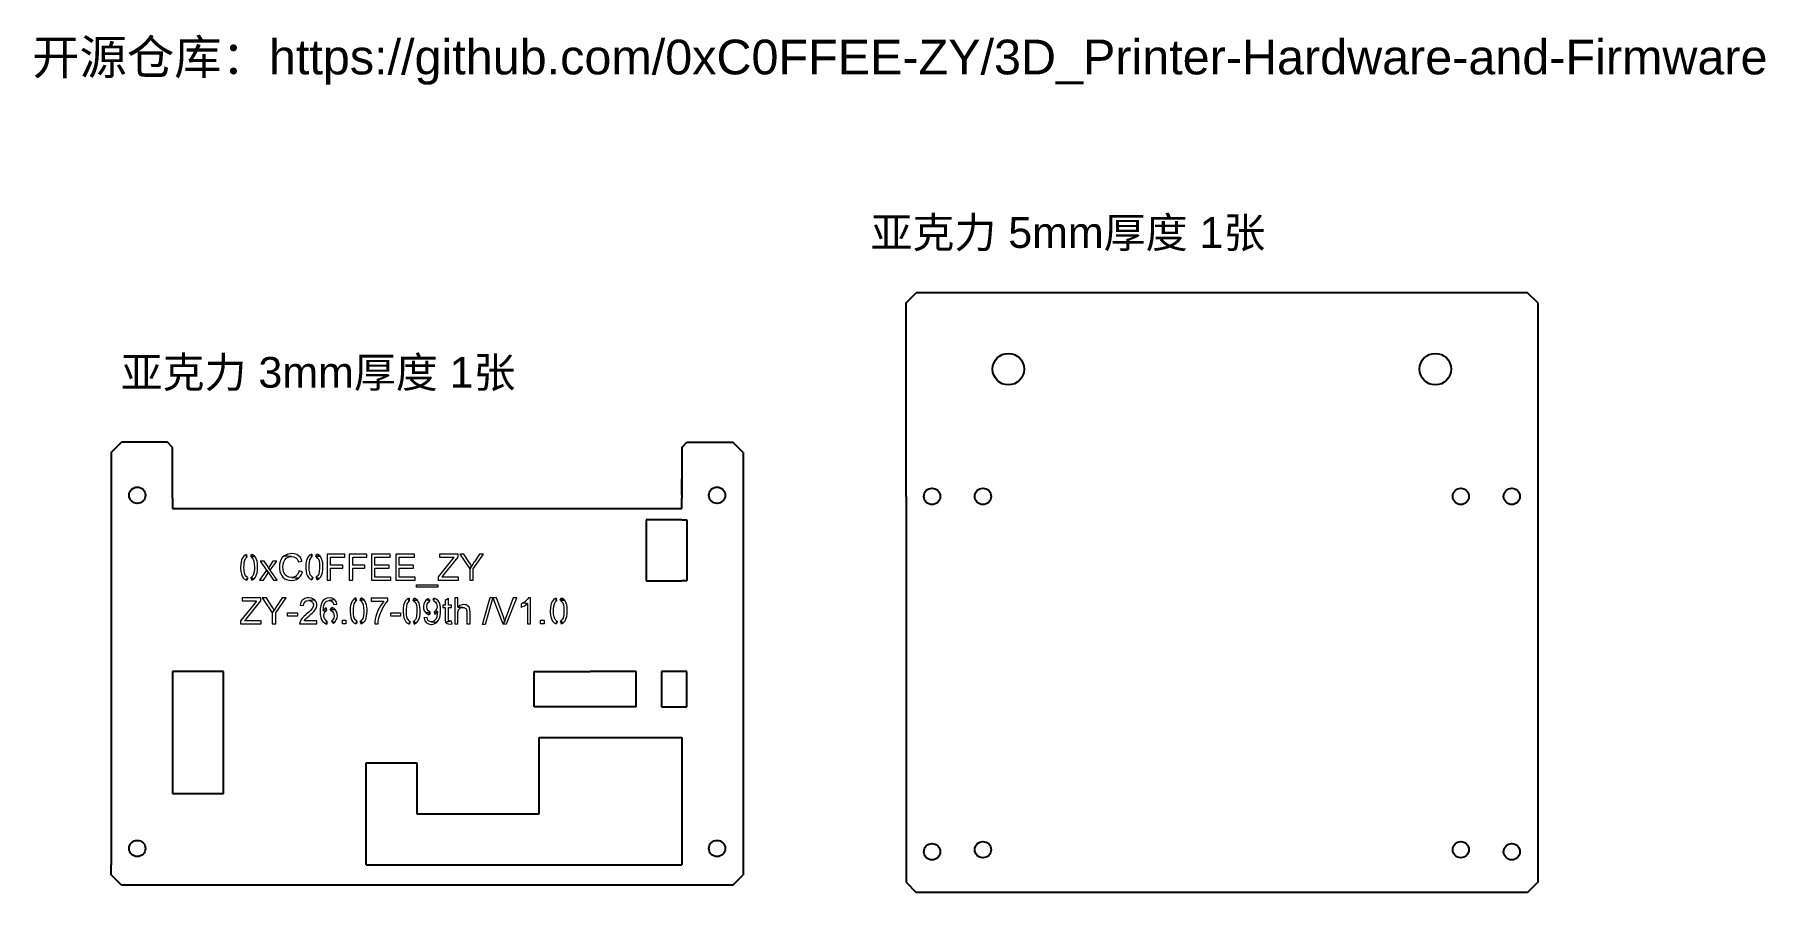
# Model space of a CAD drawing. Header units: millimetres. Extents: x 2497 to 2837, y 1710 to 1878.
import ezdxf

# ---------------------------------------------------------------- set-up
doc = ezdxf.new("R2010")
doc.units = ezdxf.units.MM
doc.styles.get("Standard").update_dxf_attribs({"font": 'arial.ttf'})

msp = doc.modelspace()

# ---------------------------------------------------------------- linework, layer by layer
for p, q in [((2668.17, 1825.48), (2670.17, 1827.48)), ((2668.17, 1787.48), (2668.17, 1825.48)), ((2790.17, 1827.48), (2670.17, 1827.48)), ((2792.17, 1825.48), (2790.17, 1827.48)), ((2792.17, 1825.48), (2792.17, 1711.68)), ((2512.17, 1796.11), (2514.17, 1798.11)), ((2523.17, 1798.11), (2514.17, 1798.11)), ((2524.17, 1797.11), (2523.17, 1798.11)), ((2624.17, 1797.11), (2625.17, 1798.11)), ((2625.17, 1798.11), (2634.17, 1798.11)), ((2636.17, 1796.11), (2634.17, 1798.11)), ((2512.17, 1796.11), (2512.17, 1715.11)), ((2524.17, 1787.11), (2524.17, 1797.11)), ((2636.17, 1796.11), (2636.17, 1715.11)), ((2624.17, 1787.71), (2624.17, 1790.91)), ((2524.17, 1787.11), (2524.17, 1785.11)), ((2624.17, 1785.11), (2624.17, 1787.11)), ((2668.17, 1787.48), (2668.17, 1711.68)), ((2524.17, 1785.11), (2624.17, 1785.11)), ((2624.17, 1782.91), (2617.17, 1782.91)), ((2617.17, 1782.91), (2617.17, 1770.91)), ((2624.17, 1782.91), (2625.17, 1782.91)), ((2625.17, 1782.91), (2625.17, 1770.91)), ((2538.76, 1775.52), (2538.72, 1776.1)), ((2539.59, 1775.58), (2539.73, 1776.1)), ((2551.56, 1775.58), (2551.52, 1776.16)), ((2552.39, 1775.64), (2552.53, 1776.16)), ((2538.87, 1771.55), (2538.72, 1771.03)), ((2539.67, 1771.6), (2539.74, 1771.03)), ((2539.7, 1771.38), (2539.67, 1771.6)), ((2539.7, 1771.38), (2539.74, 1771.03)), ((2551.68, 1771.61), (2551.52, 1771.09)), ((2552.47, 1771.66), (2552.55, 1771.09)), ((2552.5, 1771.43), (2552.47, 1771.66)), ((2552.5, 1771.43), (2552.55, 1771.09)), ((2617.17, 1770.91), (2624.17, 1770.91)), ((2625.17, 1770.91), (2624.17, 1770.91)), ((2560.24, 1766.95), (2560.2, 1767.53)), ((2561.07, 1767.01), (2561.21, 1767.53)), ((2570.66, 1766.9), (2570.62, 1767.48)), ((2571.49, 1766.96), (2571.63, 1767.48)), ((2574.67, 1766.93), (2574.29, 1767.38)), ((2575.42, 1767), (2575.54, 1767.49)), ((2599.54, 1766.94), (2599.49, 1767.52)), ((2600.36, 1767), (2600.51, 1767.52)), ((2554.43, 1765.09), (2554.34, 1765.58)), ((2555.21, 1765.15), (2555.51, 1765.68)), ((2574.79, 1764.76), (2574.47, 1764.24)), ((2575.58, 1764.83), (2575.66, 1764.35)), ((2554.41, 1763.01), (2554.44, 1762.41)), ((2555.39, 1762.99), (2555.76, 1762.57)), ((2560.35, 1762.98), (2560.2, 1762.46)), ((2561.15, 1763.02), (2561.22, 1762.46)), ((2561.18, 1762.8), (2561.15, 1763.02)), ((2561.18, 1762.8), (2561.22, 1762.46)), ((2570.77, 1762.93), (2570.62, 1762.41)), ((2571.57, 1762.98), (2571.64, 1762.41)), ((2571.6, 1762.76), (2571.57, 1762.98)), ((2571.6, 1762.76), (2571.64, 1762.41)), ((2599.65, 1762.97), (2599.49, 1762.45)), ((2600.44, 1763.02), (2600.52, 1762.45)), ((2600.47, 1762.8), (2600.44, 1763.02)), ((2600.47, 1762.8), (2600.52, 1762.45)), ((2534.17, 1753.11), (2524.17, 1753.11)), ((2524.17, 1753.11), (2524.17, 1729.11)), ((2534.17, 1729.11), (2534.17, 1753.11)), ((2595.17, 1746.11), (2595.17, 1753.11)), ((2595.17, 1753.11), (2606.17, 1753.11)), ((2615.17, 1753.11), (2606.17, 1753.11)), ((2615.17, 1746.11), (2615.17, 1753.11)), ((2625.17, 1753.11), (2620.17, 1753.11)), ((2620.17, 1753.11), (2620.17, 1746.11)), ((2625.17, 1746.11), (2625.17, 1753.11)), ((2615.17, 1746.11), (2595.17, 1746.11)), ((2615.17, 1746.11), (2606.17, 1746.11)), ((2620.17, 1746.11), (2625.17, 1746.11)), ((2596.17, 1725.11), (2596.17, 1740.11)), ((2596.17, 1740.11), (2624.17, 1740.11)), ((2624.17, 1740.11), (2624.17, 1715.11)), ((2562.17, 1725.11), (2562.17, 1735.11)), ((2562.17, 1735.11), (2572.17, 1735.11)), ((2572.17, 1735.11), (2572.17, 1725.11)), ((2524.17, 1729.11), (2534.17, 1729.11)), ((2562.17, 1715.11), (2562.17, 1725.11)), ((2572.17, 1725.11), (2596.17, 1725.11)), ((2512.17, 1713.11), (2512.17, 1715.11)), ((2514.17, 1711.11), (2512.17, 1713.11)), ((2562.17, 1715.11), (2624.17, 1715.11)), ((2634.17, 1711.11), (2636.17, 1713.11)), ((2636.17, 1715.11), (2636.17, 1713.11)), ((2634.17, 1711.11), (2514.17, 1711.11)), ((2668.17, 1711.68), (2670.17, 1709.68)), ((2790.17, 1709.68), (2670.17, 1709.68)), ((2792.17, 1711.68), (2790.17, 1709.68))]:
    msp.add_line(p, q)
msp.add_lwpolyline([(2624.17, 1797.11), (2624.17, 1787.11)])
at = {"color": 139, "lineweight": 0}
for points in [[(2538.72, 1776.1), (2538.31, 1775.88), (2538.28, 1775.86), (2537.97, 1775.5), (2537.75, 1775.03), (2537.65, 1774.64), (2537.58, 1774.14), (2537.56, 1773.56), (2537.56, 1773.33), (2537.61, 1772.74), (2537.7, 1772.23), (2537.86, 1771.82), (2538.06, 1771.49), (2538.31, 1771.24), (2538.72, 1771.03)], [(2538.87, 1771.55), (2538.51, 1771.89), (2538.43, 1772.01), (2538.31, 1772.39), (2538.23, 1772.9), (2538.21, 1773.56), (2538.22, 1773.94), (2538.27, 1774.52), (2538.37, 1774.97), (2538.53, 1775.29), (2538.76, 1775.52)], [(2539.59, 1775.58), (2539.96, 1775.24), (2540.02, 1775.12), (2540.15, 1774.74), (2540.22, 1774.23), (2540.25, 1773.56), (2540.25, 1773.26), (2540.2, 1772.66), (2540.1, 1772.2), (2539.96, 1771.89), (2539.67, 1771.6)], [(2539.61, 1775.67), (2540.34, 1775.7), (2539.95, 1776.01), (2539.73, 1776.1)], [(2540.34, 1775.7), (2539.61, 1775.67)], [(2539.7, 1771.38), (2540.18, 1771.27), (2540.49, 1771.63), (2540.7, 1772.11), (2540.8, 1772.49), (2540.87, 1772.99), (2540.89, 1773.56), (2540.89, 1773.82), (2540.86, 1774.35), (2540.78, 1774.78), (2540.67, 1775.1), (2540.46, 1775.53), (2540.34, 1775.7)], [(2551.52, 1776.16), (2551.11, 1775.94), (2551.09, 1775.91), (2550.77, 1775.56), (2550.55, 1775.09), (2550.45, 1774.7), (2550.38, 1774.2), (2550.36, 1773.62), (2550.36, 1773.38), (2550.42, 1772.79), (2550.51, 1772.29), (2550.66, 1771.88), (2550.86, 1771.54), (2551.11, 1771.3), (2551.52, 1771.09)], [(2551.68, 1771.61), (2551.31, 1771.95), (2551.23, 1772.07), (2551.11, 1772.45), (2551.03, 1772.96), (2551.01, 1773.62), (2551.02, 1774), (2551.07, 1774.58), (2551.17, 1775.02), (2551.33, 1775.35), (2551.56, 1775.58)], [(2552.39, 1775.64), (2552.76, 1775.3), (2552.82, 1775.18), (2552.95, 1774.8), (2553.03, 1774.29), (2553.05, 1773.62), (2553.05, 1773.32), (2553, 1772.71), (2552.9, 1772.26), (2552.76, 1771.95), (2552.47, 1771.66)], [(2552.42, 1775.73), (2553.14, 1775.76), (2552.75, 1776.07), (2552.53, 1776.16)], [(2553.14, 1775.76), (2552.42, 1775.73)], [(2552.5, 1771.43), (2552.98, 1771.33), (2553.29, 1771.69), (2553.5, 1772.17), (2553.61, 1772.55), (2553.67, 1773.05), (2553.69, 1773.62), (2553.69, 1773.87), (2553.66, 1774.41), (2553.58, 1774.83), (2553.47, 1775.16), (2553.26, 1775.59), (2553.14, 1775.76)], [(2539.74, 1771.03), (2540.16, 1771.26), (2540.18, 1771.27), (2539.7, 1771.38)], [(2552.55, 1771.09), (2552.96, 1771.32), (2552.98, 1771.33), (2552.5, 1771.43)], [(2555, 1767.56), (2554.5, 1767.51), (2554.06, 1767.31), (2553.71, 1766.98), (2553.58, 1766.8), (2553.4, 1766.42), (2553.27, 1765.97), (2553.19, 1765.43), (2553.16, 1764.83), (2553.16, 1764.8), (2553.19, 1764.19), (2553.29, 1763.68), (2553.44, 1763.26), (2553.66, 1762.92), (2554.01, 1762.61), (2554.44, 1762.41)], [(2554.41, 1763.01), (2554.33, 1763.07), (2554.03, 1763.47), (2553.97, 1763.6), (2553.88, 1764.09), (2553.94, 1764.48), (2554.18, 1764.89), (2553.78, 1765.06), (2553.79, 1765.31), (2553.85, 1765.84), (2553.96, 1766.26), (2554.11, 1766.54), (2554.43, 1766.88), (2554.49, 1766.91), (2554.95, 1767.05), (2555.99, 1767.23), (2555.92, 1767.27), (2555.51, 1767.49), (2555, 1767.56)], [(2560.2, 1767.53), (2559.79, 1767.31), (2559.76, 1767.28), (2559.45, 1766.93), (2559.23, 1766.46), (2559.13, 1766.07), (2559.06, 1765.57), (2559.04, 1764.99), (2559.04, 1764.75), (2559.09, 1764.16), (2559.18, 1763.66), (2559.34, 1763.25), (2559.54, 1762.91), (2559.79, 1762.67), (2560.2, 1762.46)], [(2560.35, 1762.98), (2559.99, 1763.31), (2559.91, 1763.44), (2559.79, 1763.82), (2559.71, 1764.33), (2559.69, 1764.99), (2559.7, 1765.37), (2559.75, 1765.95), (2559.85, 1766.39), (2560.01, 1766.72), (2560.24, 1766.95)], [(2561.07, 1767.01), (2561.44, 1766.67), (2561.5, 1766.55), (2561.63, 1766.17), (2561.7, 1765.66), (2561.73, 1764.99), (2561.73, 1764.69), (2561.68, 1764.08), (2561.58, 1763.63), (2561.44, 1763.31), (2561.15, 1763.02)], [(2561.09, 1767.1), (2561.82, 1767.13), (2561.43, 1767.44), (2561.21, 1767.53)], [(2561.82, 1767.13), (2561.09, 1767.1)], [(2561.18, 1762.8), (2561.66, 1762.7), (2561.97, 1763.06), (2562.18, 1763.54), (2562.28, 1763.92), (2562.35, 1764.42), (2562.37, 1764.99), (2562.37, 1765.24), (2562.34, 1765.78), (2562.26, 1766.2), (2562.15, 1766.53), (2561.94, 1766.96), (2561.82, 1767.13)], [(2570.62, 1767.48), (2570.21, 1767.26), (2570.18, 1767.24), (2569.87, 1766.88), (2569.65, 1766.41), (2569.55, 1766.02), (2569.48, 1765.52), (2569.46, 1764.94), (2569.46, 1764.71), (2569.51, 1764.12), (2569.6, 1763.61), (2569.76, 1763.2), (2569.96, 1762.87), (2570.21, 1762.62), (2570.62, 1762.41)], [(2570.77, 1762.93), (2570.41, 1763.27), (2570.33, 1763.39), (2570.21, 1763.77), (2570.13, 1764.28), (2570.11, 1764.94), (2570.12, 1765.32), (2570.17, 1765.9), (2570.27, 1766.35), (2570.43, 1766.67), (2570.66, 1766.9)], [(2571.49, 1766.96), (2571.86, 1766.62), (2571.92, 1766.5), (2572.05, 1766.12), (2572.12, 1765.61), (2572.15, 1764.94), (2572.15, 1764.64), (2572.1, 1764.04), (2572, 1763.58), (2571.86, 1763.27), (2571.57, 1762.98)], [(2571.51, 1767.05), (2572.24, 1767.08), (2571.85, 1767.39), (2571.63, 1767.48)], [(2572.24, 1767.08), (2571.51, 1767.05)], [(2571.6, 1762.76), (2572.08, 1762.65), (2572.39, 1763.01), (2572.6, 1763.49), (2572.7, 1763.87), (2572.77, 1764.37), (2572.79, 1764.94), (2572.79, 1765.2), (2572.76, 1765.73), (2572.68, 1766.16), (2572.57, 1766.48), (2572.36, 1766.91), (2572.24, 1767.08)], [(2573.9, 1767.09), (2573.68, 1766.8), (2573.5, 1766.36), (2573.44, 1765.84), (2573.48, 1765.48), (2573.61, 1765.01), (2573.88, 1764.63), (2574.75, 1764.69)], [(2574.29, 1767.38), (2573.9, 1767.09)], [(2574.55, 1767.07), (2573.9, 1767.09)], [(2574.79, 1764.76), (2574.38, 1765.03), (2574.18, 1765.32), (2574.09, 1765.82), (2574.16, 1766.3), (2574.4, 1766.7), (2574.67, 1766.93)], [(2575.42, 1767), (2575.82, 1766.73), (2576.03, 1766.39), (2576.11, 1765.87), (2576.05, 1765.43), (2575.83, 1765.03), (2576.17, 1764.84), (2576.19, 1764.72), (2576.16, 1764.44), (2576.09, 1763.95), (2576.04, 1763.79), (2575.85, 1763.35), (2575.85, 1763.35), (2575.49, 1762.99), (2575.47, 1762.98), (2574.99, 1762.86), (2576.04, 1762.71), (2576.35, 1763.07), (2576.59, 1763.54), (2576.61, 1763.58), (2576.72, 1764), (2576.79, 1764.51), (2576.81, 1765.1), (2576.79, 1765.64), (2576.71, 1766.13), (2576.59, 1766.54), (2576.59, 1766.54), (2576.33, 1766.97), (2575.96, 1767.29), (2575.54, 1767.49)], [(2599.49, 1767.52), (2599.08, 1767.3), (2599.06, 1767.28), (2598.75, 1766.92), (2598.52, 1766.45), (2598.42, 1766.06), (2598.36, 1765.56), (2598.34, 1764.98), (2598.34, 1764.74), (2598.39, 1764.15), (2598.48, 1763.65), (2598.64, 1763.24), (2598.84, 1762.91), (2599.08, 1762.66), (2599.49, 1762.45)], [(2599.65, 1762.97), (2599.28, 1763.31), (2599.21, 1763.43), (2599.08, 1763.81), (2599, 1764.32), (2598.98, 1764.98), (2598.99, 1765.36), (2599.05, 1765.94), (2599.15, 1766.38), (2599.31, 1766.71), (2599.54, 1766.94)], [(2600.36, 1767), (2600.73, 1766.66), (2600.8, 1766.54), (2600.92, 1766.16), (2601, 1765.65), (2601.02, 1764.98), (2601.02, 1764.68), (2600.98, 1764.08), (2600.88, 1763.62), (2600.73, 1763.31), (2600.44, 1763.02)], [(2600.39, 1767.09), (2601.11, 1767.12), (2600.72, 1767.43), (2600.51, 1767.52)], [(2601.11, 1767.12), (2600.39, 1767.09)], [(2600.47, 1762.8), (2600.96, 1762.69), (2601.27, 1763.05), (2601.48, 1763.53), (2601.58, 1763.91), (2601.65, 1764.41), (2601.67, 1764.98), (2601.67, 1765.24), (2601.64, 1765.77), (2601.56, 1766.19), (2601.45, 1766.52), (2601.23, 1766.95), (2601.11, 1767.12)], [(2554.34, 1765.58), (2554.13, 1765.44), (2553.78, 1765.06), (2554.18, 1764.89), (2554.43, 1765.09)], [(2555.21, 1765.15), (2555.61, 1764.89), (2555.81, 1764.56), (2555.9, 1764.05), (2555.84, 1763.58), (2555.61, 1763.18), (2555.39, 1762.99)], [(2555.25, 1765.22), (2556.1, 1765.29), (2555.94, 1765.44), (2555.51, 1765.68)], [(2556.1, 1765.29), (2555.25, 1765.22)], [(2555.54, 1762.82), (2556.04, 1762.79), (2556.34, 1763.2), (2556.48, 1763.59), (2556.54, 1764.09), (2556.52, 1764.43), (2556.37, 1764.9), (2556.1, 1765.29)], [(2574.75, 1764.69), (2573.88, 1764.63), (2574.04, 1764.47), (2574.47, 1764.24)], [(2575.83, 1765.03), (2575.58, 1764.83)], [(2575.66, 1764.35), (2575.84, 1764.47), (2576.17, 1764.84), (2575.83, 1765.03)], [(2555.76, 1762.57), (2556.04, 1762.79), (2555.54, 1762.82)], [(2561.22, 1762.46), (2561.64, 1762.69), (2561.66, 1762.7), (2561.18, 1762.8)], [(2571.64, 1762.41), (2572.06, 1762.64), (2572.08, 1762.65), (2571.6, 1762.76)], [(2600.52, 1762.45), (2600.93, 1762.68), (2600.96, 1762.69), (2600.47, 1762.8)]]:
    msp.add_lwpolyline(points, dxfattribs=at)
for points in [[(2542.18, 1774.75), (2541.38, 1774.75), (2542.64, 1772.97), (2543.02, 1772.5), (2543.22, 1772.19), (2543.98, 1771.04), (2544.75, 1771.04), (2543.38, 1773), (2543, 1773.46), (2542.74, 1773.88)], [(2544.66, 1774.75), (2543.9, 1774.75), (2543.28, 1773.87), (2543, 1773.46), (2543.38, 1773)], [(2546.1, 1775.79), (2545.74, 1775.46), (2545.47, 1775.03), (2545.31, 1774.65), (2545.2, 1774.17), (2545.16, 1773.64), (2545.19, 1773.23), (2545.28, 1772.74), (2545.43, 1772.27), (2545.57, 1772.01), (2545.86, 1771.6), (2546.22, 1771.3), (2546.55, 1771.13), (2547.02, 1771), (2547.56, 1770.95), (2548.04, 1771), (2548.51, 1771.14), (2548.92, 1771.4), (2548.93, 1771.41), (2547.51, 1771.53), (2547.1, 1771.59), (2546.64, 1771.78), (2546.3, 1772.07), (2546.06, 1772.5), (2546, 1772.64), (2545.9, 1773.1), (2545.86, 1773.64), (2545.9, 1774.14), (2546.02, 1774.63), (2546.22, 1775.03), (2546.58, 1775.38), (2546.61, 1775.41), (2547.04, 1775.6), (2547.56, 1775.67)], [(2547.57, 1776.25), (2547.28, 1776.23), (2546.79, 1776.13), (2546.33, 1775.94), (2546.1, 1775.79), (2547.56, 1775.67), (2547.99, 1775.61), (2548.41, 1775.41), (2548.71, 1775.09), (2548.93, 1774.6), (2549.59, 1774.75), (2549.47, 1775.1), (2549.21, 1775.52), (2548.87, 1775.86), (2548.56, 1776.04), (2548.1, 1776.19)], [(2557.98, 1776.16), (2554.52, 1776.16), (2554.52, 1771.04), (2555.2, 1771.04), (2555.2, 1773.37), (2557.6, 1773.37), (2557.6, 1773.97), (2555.2, 1773.97), (2555.2, 1775.56), (2557.98, 1775.56)], [(2562.34, 1776.16), (2558.89, 1776.16), (2558.89, 1771.04), (2559.56, 1771.04), (2559.56, 1773.37), (2561.96, 1773.37), (2561.96, 1773.97), (2559.56, 1773.97), (2559.56, 1775.56), (2562.34, 1775.56)], [(2566.92, 1776.16), (2563.23, 1776.16), (2563.23, 1771.04), (2567.04, 1771.04), (2567.04, 1771.64), (2563.91, 1771.64), (2563.91, 1773.38), (2566.73, 1773.38), (2566.73, 1773.98), (2563.91, 1773.98), (2563.91, 1775.56), (2566.92, 1775.56)], [(2571.69, 1776.16), (2567.99, 1776.16), (2567.99, 1771.04), (2571.8, 1771.04), (2571.8, 1771.64), (2568.67, 1771.64), (2568.67, 1773.38), (2571.49, 1773.38), (2571.49, 1773.98), (2568.67, 1773.98), (2568.67, 1775.56), (2571.69, 1775.56)], [(2580.27, 1776.16), (2576.6, 1776.16), (2576.6, 1775.56), (2579.45, 1775.56), (2579.26, 1775.34), (2578.93, 1774.94), (2576.31, 1771.68), (2576.31, 1771.04), (2580.34, 1771.04), (2580.34, 1771.64), (2577.09, 1771.64), (2577.39, 1772.01), (2580.27, 1775.56)], [(2581.37, 1776.16), (2580.55, 1776.16), (2582.52, 1773.22), (2582.9, 1773.75), (2582.65, 1774.19), (2582.37, 1774.62)], [(2585.23, 1776.16), (2584.45, 1776.16), (2583.46, 1774.65), (2583.42, 1774.61), (2583.14, 1774.15), (2582.9, 1773.75), (2582.52, 1773.22), (2582.52, 1771.04), (2583.19, 1771.04), (2583.19, 1773.22)], [(2542.64, 1772.97), (2541.28, 1771.04), (2542.05, 1771.04), (2543.02, 1772.5)], [(2549.01, 1772.84), (2548.97, 1772.68), (2548.77, 1772.21), (2548.48, 1771.87), (2548.43, 1771.83), (2548.01, 1771.61), (2547.51, 1771.53), (2548.93, 1771.41), (2549.26, 1771.74), (2549.5, 1772.16), (2549.68, 1772.67)], [(2572.08, 1769.62), (2572.08, 1770.08), (2576.24, 1770.08), (2576.24, 1769.62), (2572.08, 1769.62)], [(2541.52, 1767.55), (2537.86, 1767.55), (2537.86, 1766.94), (2540.7, 1766.94), (2540.51, 1766.74), (2540.18, 1766.34), (2537.56, 1763.06), (2537.56, 1762.43), (2541.61, 1762.43), (2541.61, 1763.03), (2538.34, 1763.03), (2538.65, 1763.39), (2541.52, 1766.94)], [(2542.62, 1767.55), (2541.8, 1767.55), (2543.77, 1764.6), (2544.15, 1765.14), (2543.9, 1765.57), (2543.64, 1766)], [(2546.49, 1767.55), (2545.7, 1767.55), (2544.71, 1766.05), (2544.67, 1766), (2544.39, 1765.54), (2544.15, 1765.14), (2543.77, 1764.6), (2543.77, 1762.43), (2544.45, 1762.43), (2544.45, 1764.6)], [(2552.08, 1767.16), (2550.91, 1767.05), (2551.19, 1767.02), (2551.6, 1766.79), (2551.73, 1766.62), (2551.87, 1766.16), (2551.82, 1765.88), (2551.58, 1765.41), (2551.55, 1765.38), (2551.3, 1765.09), (2550.93, 1764.73), (2550.45, 1764.32), (2550.34, 1764.23), (2549.93, 1763.87), (2549.62, 1763.55), (2549.43, 1763.3), (2549.21, 1762.87), (2549.13, 1762.43), (2552.51, 1762.43), (2552.51, 1763.03), (2550.01, 1763.03), (2550.27, 1763.38), (2550.52, 1763.6), (2551, 1764.02), (2551.3, 1764.27), (2551.69, 1764.63), (2551.97, 1764.92), (2552.14, 1765.13), (2552.39, 1765.54), (2552.42, 1765.65), (2552.51, 1766.15), (2552.5, 1766.3), (2552.38, 1766.77)], [(2550.92, 1767.56), (2550.63, 1767.55), (2550.15, 1767.43), (2549.76, 1767.19), (2549.59, 1767.03), (2549.37, 1766.61), (2549.26, 1766.09), (2549.9, 1766.02), (2549.95, 1766.37), (2550.18, 1766.77), (2550.42, 1766.94), (2550.91, 1767.05), (2552.08, 1767.16), (2551.88, 1767.32), (2551.44, 1767.51)], [(2555.99, 1767.23), (2554.95, 1767.05), (2555.18, 1767.03), (2555.59, 1766.78), (2555.63, 1766.73), (2555.82, 1766.25), (2556.45, 1766.29), (2556.44, 1766.38), (2556.28, 1766.86)], [(2566.47, 1767.48), (2563.16, 1767.48), (2563.16, 1766.88), (2565.67, 1766.88), (2565.6, 1766.8), (2565.31, 1766.44), (2565.03, 1766.01), (2564.77, 1765.54), (2564.64, 1765.31), (2564.43, 1764.84), (2564.25, 1764.37), (2564.11, 1763.89), (2563.99, 1763.37), (2563.91, 1762.87), (2563.88, 1762.43), (2564.52, 1762.43), (2564.57, 1762.87), (2564.64, 1763.37), (2564.77, 1763.84), (2564.88, 1764.23), (2565.06, 1764.7), (2565.27, 1765.15), (2565.5, 1765.61), (2565.6, 1765.79), (2565.89, 1766.25), (2566.18, 1766.65), (2566.47, 1766.99)], [(2578.33, 1767.43), (2577.7, 1767.05), (2577.7, 1766.13), (2577.24, 1766.13), (2577.24, 1765.64), (2577.7, 1765.64), (2577.7, 1763.51), (2577.71, 1763.19), (2577.78, 1762.78), (2578.68, 1762.97), (2578.47, 1763.01), (2578.36, 1763.13), (2578.33, 1763.48), (2578.33, 1765.64), (2578.96, 1765.64), (2578.96, 1766.13), (2578.33, 1766.13)], [(2580.2, 1767.55), (2579.58, 1767.55), (2579.58, 1762.43), (2580.2, 1762.43), (2580.2, 1764.46), (2580.21, 1764.68), (2580.31, 1765.14), (2580.32, 1765.18), (2580.66, 1765.53), (2580.7, 1765.57), (2581.18, 1765.68), (2580.2, 1765.71)], [(2585.06, 1762.34), (2586.54, 1767.63), (2587.05, 1767.63), (2585.56, 1762.34), (2585.06, 1762.34)], [(2587.8, 1767.55), (2587.08, 1767.55), (2589.05, 1762.43), (2589.4, 1762.99), (2589.3, 1763.34), (2589.13, 1763.83)], [(2591.75, 1767.55), (2591.06, 1767.55), (2589.68, 1763.83), (2589.56, 1763.47), (2589.4, 1762.99), (2589.05, 1762.43), (2589.74, 1762.43)], [(2594.47, 1767.56), (2594.06, 1767.56), (2593.88, 1767.27), (2593.5, 1766.88), (2593.44, 1766.83), (2593.03, 1766.54), (2593.84, 1766.44), (2593.84, 1762.43), (2594.47, 1762.43)], [(2546.77, 1763.97), (2546.77, 1764.6), (2548.7, 1764.6), (2548.7, 1763.97), (2546.77, 1763.97)], [(2567.02, 1763.97), (2567.02, 1764.6), (2568.95, 1764.6), (2568.95, 1763.97), (2567.02, 1763.97)], [(2574.14, 1763.67), (2573.53, 1763.61), (2573.55, 1763.54), (2573.71, 1763.05), (2573.99, 1762.68), (2574.04, 1762.63), (2574.46, 1762.42), (2574.97, 1762.34), (2575.03, 1762.34), (2575.53, 1762.43), (2575.96, 1762.64), (2576.04, 1762.71), (2574.99, 1762.86), (2574.87, 1762.87), (2574.43, 1763.06), (2574.32, 1763.18)], [(2581.31, 1766.22), (2581.03, 1766.19), (2580.58, 1766.03), (2580.2, 1765.71), (2581.18, 1765.68), (2581.34, 1765.67), (2581.76, 1765.47), (2581.87, 1765.3), (2581.96, 1764.77), (2581.96, 1762.43), (2582.59, 1762.43), (2582.59, 1764.77), (2582.56, 1765.18), (2582.46, 1765.61), (2582.4, 1765.73), (2582.03, 1766.06), (2581.82, 1766.15)], [(2593.03, 1766.54), (2592.59, 1766.28), (2592.59, 1765.68), (2592.78, 1765.76), (2593.25, 1766), (2593.46, 1766.13), (2593.84, 1766.44)], [(2557.52, 1762.43), (2557.52, 1763.15), (2558.23, 1763.15), (2558.23, 1762.43), (2557.52, 1762.43)], [(2578.96, 1762.99), (2578.68, 1762.97), (2577.78, 1762.78), (2578.05, 1762.49), (2578.08, 1762.48), (2578.57, 1762.39), (2579.05, 1762.44)], [(2596.42, 1762.43), (2596.42, 1763.15), (2597.14, 1763.15), (2597.14, 1762.43), (2596.42, 1762.43)]]:
    msp.add_lwpolyline(points, close=True, dxfattribs=at)
for centre, radius in [((2688.27, 1812.48), 3.1), ((2772.07, 1812.48), 3.1), ((2517.27, 1787.71), 1.6), ((2631.07, 1787.71), 1.6), ((2673.27, 1787.48), 1.6), ((2683.27, 1787.48), 1.6), ((2777.07, 1787.48), 1.6), ((2787.07, 1787.48), 1.6), ((2517.27, 1718.31), 1.6), ((2631.07, 1718.31), 1.6), ((2673.27, 1717.68), 1.6), ((2683.27, 1718.08), 1.6), ((2777.07, 1718.08), 1.6), ((2787.07, 1717.68), 1.6)]:
    msp.add_circle(centre, radius)

# ---------------------------------------------------------------- texts
at = {"attachment_point": 1}
for s, width, gutter_width, insert, char_height in [('{\\fSimSun|b0|i0|c134|p2;开源仓库：}https://github.com/0xC0FFEE-ZY/3D_Printer-Hardware-and-Firmware', 340.6816, 34.08, (2496.63, 1877.21), 6.8157), ('{\\fSimSun|b0|i0|c134|p2;亚克力} 5mm{\\fSimSun|b0|i0|c134|p2;厚度} 1{\\fSimSun|b0|i0|c134|p2;张}', 121.7253, 30.17, (2661.2, 1842.34), 6.035), ('{\\fSimSun|b0|i0|c134|p2;亚克力} 3mm{\\fSimSun|b0|i0|c134|p2;厚度} 1{\\fSimSun|b0|i0|c134|p2;张}', 121.7253, 30.17, (2514.01, 1814.87), 6.035)]:
    msp.add_mtext_dynamic_manual_height_columns(s, width=width, gutter_width=gutter_width, heights=[0], dxfattribs=dict(at, insert=insert, char_height=char_height))

doc.saveas('drawing.dxf')
